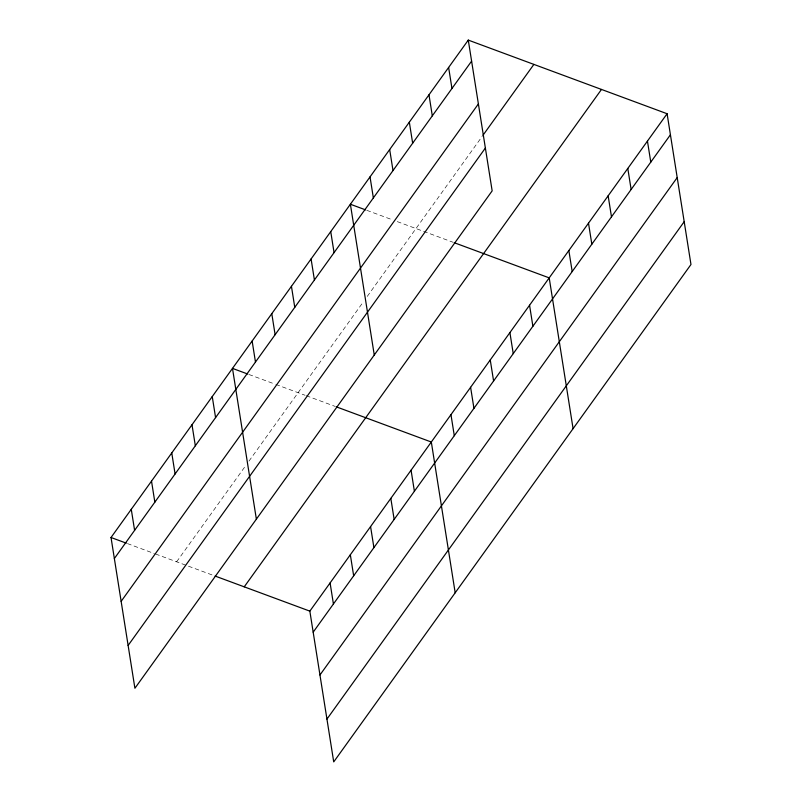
<?xml version="1.0" encoding="UTF-8"?>
<svg xmlns="http://www.w3.org/2000/svg" width="802" height="802" viewBox="0 0 802 802"><rect width="100%" height="100%" fill="white"/><g stroke="black" fill="none" stroke-linecap="round" stroke-linejoin="round"><path stroke-width="0.6" stroke-dasharray="4.01 3.01" d="M176.64 561.801L246.044 465.16M248.941 461.14L363.597 301.492M367.236 296.429L482.213 136.34M366.785 210.314L392.559 219.868M397.251 221.603L453.29 242.354M248.891 374.464L274.665 384.008M275.838 384.439L305.091 395.276M306.264 395.707L335.396 406.494M127.428 543.576L154.375 553.56M155.548 553.992L213.933 575.615"/><path stroke-width="1.2" d="M468.278 40.1L492.157 190.866L134.906 688.266L111.027 537.5L468.278 40.1L667.094 113.734L690.973 264.5L333.722 761.9L309.843 611.134L667.094 113.734M114.355 558.533L471.606 61.132M121.142 601.35L478.383 103.939M482.944 135.327L533.881 64.401M128.119 645.45L485.37 148.049M244.239 586.833L601.49 89.433M313.181 632.166L670.432 134.766M319.958 674.983L677.209 177.583M326.945 719.093L684.196 221.683M365.612 209.883L350.384 204.239L374.263 355.005M454.453 242.785L549.2 277.873L573.079 428.639M247.718 374.023L232.49 368.389L256.369 519.145M336.559 406.925L431.316 442.022L455.185 592.788M111.027 537.5L126.255 543.144M215.096 576.047L309.843 611.134M647.445 141.092L650.783 162.124M627.796 168.45L631.134 189.483M608.147 195.808L611.485 216.841M588.498 223.167L591.836 244.199M568.849 250.525L572.187 271.557M529.551 305.231L532.889 326.264M509.902 332.589L513.24 353.622M448.629 67.458L451.957 88.491M490.253 359.948L493.591 380.98M428.98 94.816L432.308 115.849M470.604 387.306L473.942 408.338M409.331 122.175L412.659 143.207M450.965 414.664L454.293 435.697M389.682 149.533L393.01 170.565M370.033 176.881L373.361 197.914M411.065 470.203L414.393 491.235M390.825 498.393L394.153 519.425M330.735 231.598L334.063 252.63M370.574 526.583L373.912 547.606M311.086 258.956L314.414 279.988M350.334 554.763L353.662 575.796M291.437 286.314L294.765 307.346M330.093 582.954L333.421 603.986M271.788 313.672L275.116 334.705M252.139 341.03L255.467 362.063M212.249 396.569L215.578 417.601M191.999 424.759L195.337 445.792M171.758 452.94L175.087 473.972M151.518 481.13L154.846 502.162M131.267 509.32L134.606 530.353"/></g></svg>
